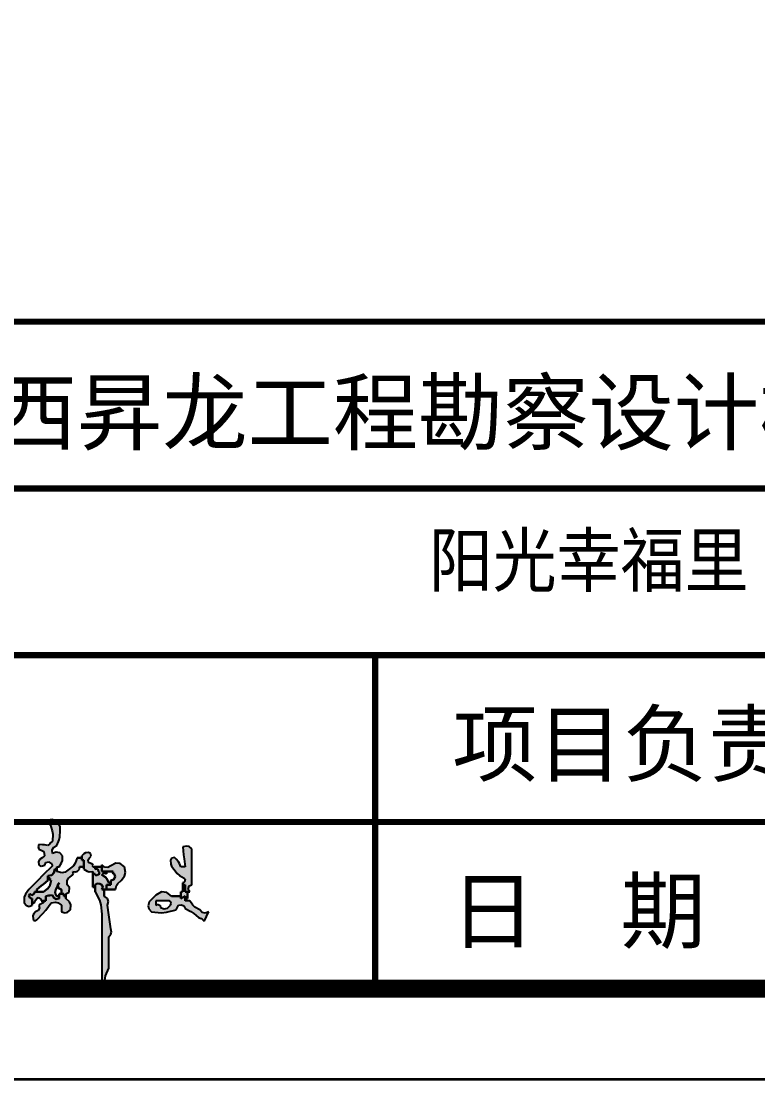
# Model space of a CAD drawing. Header units: millimetres. Extents: x -255 to 9196, y 129 to 426.
# Drawn here: x 1339 to 1379.7, y 129.3 to 187.7 of the extents above; entities that cross this region are included whole.
import ezdxf
from ezdxf.enums import TextEntityAlignment as Align

# ---------------------------------------------------------------- set-up
doc = ezdxf.new("R2010")
doc.units = ezdxf.units.MM
doc.layers.add('不打印', color=7, linetype='Continuous', plot=False)
doc.layers.add('地质-图框', color=7, linetype='Continuous')
doc.styles.add('LZ_PMT_LINE', font='', dxfattribs={"height": 2})
doc.styles.get("Standard").update_dxf_attribs({"font": 'simfang.ttf', "height": 2.5})
doc.styles.get('LZ_PMT_LINE').set_extended_font_data('SimSun')

# ---------------------------------------------------------------- blocks, each defined once
blk = doc.blocks.new('zhengyi')
h = blk.add_hatch(color=256)
h.dxf.hatch_style = 1
h.paths.add_polyline_path([(256.6931, 181.627), (256.7081, 181.638), (256.7147, 181.6434), (256.7166, 181.6509), (256.7133, 181.6588), (256.7264, 181.6573), (256.735, 181.6602), (256.7446, 181.6692), (256.7446, 181.6734), (256.7446, 181.6755), (256.7446, 181.6797), (256.7654, 181.6797), (256.7654, 181.7109), (256.7613, 181.7109), (256.7592, 181.7109), (256.755, 181.7109), (256.755, 181.7213), (256.7342, 181.7213), (256.7253, 181.6975), (256.7171, 181.6857), (256.6977, 181.6692), (256.679, 181.6554), (256.6628, 181.6525), (256.6404, 181.6588), (256.6404, 181.6692), (256.63, 181.6692), (256.6264, 181.6519), (256.6161, 181.6415), (256.5987, 181.638), (256.5987, 181.6276), (256.6092, 181.6276), (256.6068, 181.6236), (256.6097, 181.6176), (256.6144, 181.6171), (256.6071, 181.5928), (256.5983, 181.5802), (256.5779, 181.5651), (256.5466, 181.5651), (256.5362, 181.5651), (256.5352, 181.5558), (256.5234, 181.5499), (256.5154, 181.5546), (256.5106, 181.5466), (256.5165, 181.5348), (256.5258, 181.5338), (256.5258, 181.513), (256.5362, 181.513), (256.5387, 181.5219), (256.5409, 181.5264), (256.5466, 181.5338), (256.5547, 181.5386), (256.5665, 181.5326), (256.5675, 181.5234), (256.5883, 181.5234), (256.5883, 181.5317), (256.5883, 181.5359), (256.5883, 181.5442), (256.6007, 181.5469), (256.607, 181.5479), (256.6196, 181.5494), (256.6259, 181.537), (256.6371, 181.5314), (256.6508, 181.5338), (256.6508, 181.5442), (256.6404, 181.5442), (256.633, 181.5545), (256.6316, 181.5633), (256.6352, 181.5755), (256.6414, 181.588), (256.6443, 181.5937), (256.6436, 181.5957), (256.6508, 181.6067), (256.6446, 181.5942), (256.6443, 181.5937), (256.6489, 181.58), (256.6612, 181.5755), (256.6612, 181.5546), (256.6717, 181.5546), (256.6717, 181.5505), (256.6717, 181.5484), (256.6717, 181.5442), (256.6821, 181.5442), (256.6821, 181.5546), (256.6966, 181.563), (256.6993, 181.5846), (256.6873, 181.5963), (256.6871, 181.6149)])
h.paths.add_polyline_path([(256.6664, 181.7317), (256.6531, 181.7455), (256.6375, 181.749), (256.6196, 181.7422), (256.6185, 181.7589), (256.6254, 181.7711), (256.6404, 181.7786), (256.6503, 181.8046), (256.6535, 181.8187), (256.656, 181.8463), (256.6549, 181.8678), (256.6476, 181.881), (256.63, 181.8932), (256.6219, 181.9001), (256.6087, 181.8975), (256.6039, 181.888), (256.6016, 181.884), (256.6045, 181.8781), (256.6092, 181.8776), (256.6189, 181.8476), (256.6211, 181.831), (256.6196, 181.7995), (256.6112, 181.7911), (256.6071, 181.787), (256.5987, 181.7786), (256.5822, 181.7817), (256.5738, 181.7827), (256.5571, 181.7838), (256.553, 181.7734), (256.5573, 181.7625), (256.5675, 181.7578), (256.5804, 181.7507), (256.5831, 181.7317), (256.5727, 181.7213), (256.5602, 181.715), (256.5547, 181.7038), (256.5571, 181.6901), (256.5681, 181.6829), (256.5838, 181.6881), (256.5883, 181.7005), (256.6021, 181.7029), (256.6132, 181.6973), (256.6196, 181.6849), (256.5758, 181.6411), (256.5539, 181.6192), (256.5102, 181.5755), (256.4943, 181.5544), (256.4893, 181.5393), (256.4893, 181.513), (256.4988, 181.5011), (256.5115, 181.4975), (256.5258, 181.5025), (256.5258, 181.5338), (256.5165, 181.5348), (256.5106, 181.5466), (256.5154, 181.5546), (256.5234, 181.5499), (256.5352, 181.5558), (256.5362, 181.5651), (256.5466, 181.5651), (256.5466, 181.5755), (256.5675, 181.5921), (256.5779, 181.6005), (256.5987, 181.6171), (256.5987, 181.6276), (256.5987, 181.638), (256.6161, 181.6415), (256.6264, 181.6519), (256.63, 181.6692), (256.6404, 181.6692), (256.6404, 181.6797), (256.6446, 181.6797), (256.6467, 181.6797), (256.6508, 181.6797), (256.6621, 181.6982), (256.6657, 181.71)])
h.paths.add_polyline_path([(256.6985, 181.5185), (256.6821, 181.5338), (256.6821, 181.5442), (256.6717, 181.5442), (256.6717, 181.5484), (256.6717, 181.5505), (256.6717, 181.5546), (256.6508, 181.5546), (256.6508, 181.5442), (256.6508, 181.5338), (256.6371, 181.5314), (256.6259, 181.537), (256.6196, 181.5494), (256.607, 181.5479), (256.6007, 181.5469), (256.5883, 181.5442), (256.5883, 181.5359), (256.5883, 181.5317), (256.5883, 181.5234), (256.5779, 181.5234), (256.5779, 181.513), (256.5689, 181.5105), (256.5644, 181.5083), (256.5571, 181.5025), (256.5595, 181.4888), (256.5539, 181.4776), (256.5414, 181.4713), (256.5323, 181.4618), (256.5294, 181.4531), (256.531, 181.44), (256.5326, 181.4336), (256.5415, 181.4307), (256.5466, 181.4348), (256.5751, 181.4648), (256.5887, 181.4805), (256.6144, 181.513), (256.6331, 181.5171), (256.646, 181.5142), (256.6612, 181.5025), (256.6612, 181.49), (256.6612, 181.4838), (256.6612, 181.4713), (256.6781, 181.468), (256.6896, 181.4709), (256.7029, 181.4817), (256.7042, 181.5041)])
h.paths.add_polyline_path([(256.8718, 181.6241), (256.8647, 181.6325), (256.8488, 181.6432), (256.8542, 181.6498), (256.8617, 181.6517), (256.8696, 181.6484), (256.8696, 181.6588), (256.8488, 181.6588), (256.8488, 181.6797), (256.8175, 181.6797), (256.8175, 181.6692), (256.8249, 181.6705), (256.8314, 181.6661), (256.8331, 181.6588), (256.8373, 181.6537), (256.8343, 181.6448), (256.8279, 181.6432), (256.8239, 181.6409), (256.8181, 181.6438), (256.8175, 181.6484), (256.8071, 181.6484), (256.8071, 181.5859), (256.8175, 181.5859), (256.8175, 181.5963), (256.8242, 181.6017), (256.8299, 181.6031), (256.8383, 181.6015), (256.8485, 181.5968), (256.8529, 181.5859), (256.8488, 181.5755), (256.8696, 181.5755), (256.8696, 181.5963), (256.8779, 181.5963), (256.8821, 181.5963), (256.8904, 181.5963), (256.8904, 181.6067), (256.88, 181.6067)])
h.paths.add_polyline_path([(256.8314, 181.6661), (256.8249, 181.6705), (256.8175, 181.6692), (256.8175, 181.6797), (256.8071, 181.6797), (256.8083, 181.6871), (256.804, 181.6936), (256.7967, 181.6953), (256.7872, 181.7), (256.7845, 181.7133), (256.7915, 181.7213), (256.7984, 181.7293), (256.7958, 181.7426), (256.7863, 181.7474), (256.7726, 181.7445), (256.7655, 181.7409), (256.755, 181.7317), (256.755, 181.7109), (256.7592, 181.7109), (256.7613, 181.7109), (256.7654, 181.7109), (256.7654, 181.6797), (256.7654, 181.6692), (256.78, 181.6601), (256.79, 181.6576), (256.8071, 181.6588), (256.8071, 181.6484), (256.8175, 181.6484), (256.8181, 181.6438), (256.8239, 181.6409), (256.8279, 181.6432), (256.8343, 181.6448), (256.8373, 181.6537), (256.8331, 181.6588)])
h.paths.add_polyline_path([(256.9529, 181.6797), (256.9333, 181.6953), (256.9124, 181.697), (256.8904, 181.6849), (256.8757, 181.6768), (256.8611, 181.6786), (256.8488, 181.6901), (256.8488, 181.6588), (256.9009, 181.6588), (256.8985, 181.6548), (256.9014, 181.6489), (256.9061, 181.6484), (256.9101, 181.635), (256.9036, 181.622), (256.8904, 181.6171), (256.8904, 181.6067), (256.8904, 181.5963), (256.8821, 181.5963), (256.8779, 181.5963), (256.8696, 181.5963), (256.8696, 181.5755), (256.9113, 181.5755), (256.9168, 181.5943), (256.9228, 181.6039), (256.9373, 181.6171), (256.9534, 181.6373), (256.9577, 181.6543)])
h.paths.add_polyline_path([(256.8792, 181.5198), (256.8738, 181.5341), (256.8592, 181.5442), (256.8592, 181.5755), (256.8488, 181.5755), (256.8529, 181.5859), (256.8485, 181.5968), (256.8383, 181.6015), (256.8299, 181.6031), (256.8242, 181.6017), (256.8175, 181.5963), (256.8175, 181.5859), (256.8175, 181.5651), (256.8372, 181.5262), (256.8438, 181.5041), (256.8488, 181.4609), (256.8488, 181.3234), (256.8488, 181.2546), (256.8488, 181.1171), (256.8571, 181.1171), (256.8613, 181.1171), (256.8696, 181.1171), (256.8621, 181.1541), (256.8646, 181.1764), (256.88, 181.2108), (256.88, 181.2692), (256.88, 181.2983), (256.88, 181.3567), (256.8899, 181.3682), (256.8928, 181.3782), (256.8904, 181.3932), (256.8842, 181.4369), (256.8811, 181.4588), (256.8748, 181.5025)])
h.paths.add_polyline_path([(257.2342, 181.5442), (257.2259, 181.54), (257.2217, 181.538), (257.2134, 181.5338), (257.2134, 181.5442), (257.1717, 181.5442), (257.1488, 181.5623), (257.1241, 181.5641), (257.0988, 181.5494), (257.0863, 181.5369), (257.08, 181.5307), (257.0675, 181.5182), (257.0634, 181.4994), (257.0663, 181.4865), (257.078, 181.4713), (257.1239, 181.4678), (257.1481, 181.47), (257.1926, 181.4817), (257.1967, 181.49), (257.1988, 181.4942), (257.203, 181.5025), (257.2168, 181.5049), (257.2279, 181.4994), (257.2342, 181.4869), (257.261, 181.4733), (257.2739, 181.4647), (257.2967, 181.4452), (257.3081, 181.4409), (257.3137, 181.4376), (257.3228, 181.4296), (257.3311, 181.4463), (257.3353, 181.4546), (257.3436, 181.4713), (257.3275, 181.4654), (257.3134, 181.4689), (257.302, 181.4817), (257.2796, 181.493), (257.269, 181.5025), (257.2551, 181.5234), (257.2467, 181.5234), (257.2426, 181.5234), (257.2342, 181.5234)])
h.paths.add_polyline_path([(257.1677, 181.5176), (257.1695, 181.5106), (257.1665, 181.5025), (257.1531, 181.4888), (257.1376, 181.4853), (257.1196, 181.4921), (257.1186, 181.5014), (257.1068, 181.5073), (257.0988, 181.5025), (257.0988, 181.5109), (257.0988, 181.515), (257.0988, 181.5234), (257.1238, 181.5234), (257.1363, 181.5234), (257.1613, 181.5234)], flags=16)
h.paths.add_polyline_path([(257.2655, 181.663), (257.2655, 181.6963), (257.2655, 181.763), (257.2522, 181.7738), (257.2407, 181.7767), (257.2238, 181.7734), (257.2268, 181.7358), (257.2289, 181.717), (257.2342, 181.6797), (257.2259, 181.6797), (257.2217, 181.6797), (257.2134, 181.6797), (257.2078, 181.6955), (257.2034, 181.7033), (257.1926, 181.7161), (257.1845, 181.7231), (257.1712, 181.7204), (257.1665, 181.7109), (257.1673, 181.6931), (257.171, 181.6831), (257.1821, 181.6692), (257.1979, 181.6497), (257.2078, 181.6409), (257.229, 181.6276), (257.2347, 181.6211), (257.2319, 181.6097), (257.2238, 181.6067), (257.2238, 181.5963), (257.2342, 181.5963), (257.2342, 181.5838), (257.2342, 181.5776), (257.2342, 181.5651), (257.2551, 181.5651), (257.2479, 181.5761), (257.2531, 181.5918), (257.2655, 181.5963)])
h.paths.add_polyline_path([(257.2447, 181.5651), (257.2342, 181.5651), (257.2342, 181.5776), (257.2342, 181.5838), (257.2342, 181.5963), (257.2238, 181.5963), (257.2238, 181.5651), (257.2197, 181.5651), (257.2176, 181.5651), (257.2134, 181.5651), (257.2134, 181.5338), (257.2217, 181.538), (257.2259, 181.54), (257.2342, 181.5442), (257.2342, 181.5338), (257.2447, 181.5338)])
for p, q in [((256.6039, 181.888), (256.6016, 181.884)), ((256.6016, 181.884), (256.6045, 181.8781)), ((256.6087, 181.8975), (256.6039, 181.888)), ((256.6045, 181.8781), (256.6092, 181.8776)), ((256.6219, 181.9001), (256.6087, 181.8975)), ((256.6092, 181.8776), (256.6189, 181.8476)), ((256.63, 181.8932), (256.6219, 181.9001)), ((256.6476, 181.881), (256.63, 181.8932)), ((256.6549, 181.8678), (256.6476, 181.881)), ((256.656, 181.8463), (256.6549, 181.8678)), ((256.6189, 181.8476), (256.6211, 181.831)), ((256.6211, 181.831), (256.6196, 181.7995)), ((256.6535, 181.8187), (256.656, 181.8463)), ((256.5571, 181.7838), (256.553, 181.7734)), ((256.553, 181.7734), (256.5573, 181.7625)), ((256.5738, 181.7827), (256.5571, 181.7838)), ((256.5822, 181.7817), (256.5738, 181.7827)), ((256.5987, 181.7786), (256.5822, 181.7817)), ((256.6071, 181.787), (256.5987, 181.7786)), ((256.6112, 181.7911), (256.6071, 181.787)), ((256.6196, 181.7995), (256.6112, 181.7911)), ((256.6185, 181.7589), (256.6254, 181.7711)), ((256.6254, 181.7711), (256.6404, 181.7786)), ((256.6404, 181.7786), (256.6503, 181.8046)), ((256.6503, 181.8046), (256.6535, 181.8187)), ((257.2407, 181.7767), (257.2238, 181.7734)), ((257.2238, 181.7734), (257.2268, 181.7358)), ((257.2522, 181.7738), (257.2407, 181.7767)), ((257.2655, 181.763), (257.2522, 181.7738)), ((256.5573, 181.7625), (256.5675, 181.7578)), ((256.5727, 181.7213), (256.5602, 181.715)), ((256.5675, 181.7578), (256.5804, 181.7507)), ((256.5831, 181.7317), (256.5727, 181.7213)), ((256.5804, 181.7507), (256.5831, 181.7317)), ((256.6196, 181.7422), (256.6185, 181.7589)), ((256.6375, 181.749), (256.6196, 181.7422)), ((256.6531, 181.7455), (256.6375, 181.749)), ((256.6664, 181.7317), (256.6531, 181.7455)), ((256.6657, 181.71), (256.6664, 181.7317)), ((256.7342, 181.7213), (256.7253, 181.6975)), ((256.755, 181.7213), (256.7342, 181.7213)), ((256.7342, 181.7213), (256.755, 181.7213)), ((256.755, 181.7213), (256.7342, 181.7213)), ((256.7655, 181.7409), (256.755, 181.7317)), ((256.755, 181.7317), (256.755, 181.7109)), ((256.755, 181.7109), (256.755, 181.7317)), ((256.755, 181.7317), (256.755, 181.7109)), ((256.755, 181.7109), (256.755, 181.7213)), ((256.755, 181.7213), (256.755, 181.7109)), ((256.755, 181.7109), (256.755, 181.7213)), ((256.7726, 181.7445), (256.7655, 181.7409)), ((256.7863, 181.7474), (256.7726, 181.7445)), ((256.7845, 181.7133), (256.7915, 181.7213)), ((256.7958, 181.7426), (256.7863, 181.7474)), ((256.7915, 181.7213), (256.7984, 181.7293)), ((256.7984, 181.7293), (256.7958, 181.7426)), ((257.1845, 181.7231), (257.1712, 181.7204)), ((257.1926, 181.7161), (257.1845, 181.7231)), ((257.2268, 181.7358), (257.2289, 181.717)), ((257.2655, 181.6963), (257.2655, 181.763)), ((256.5602, 181.715), (256.5547, 181.7038)), ((256.5547, 181.7038), (256.5571, 181.6901)), ((256.5571, 181.6901), (256.5681, 181.6829)), ((256.5681, 181.6829), (256.5838, 181.6881)), ((256.6196, 181.6849), (256.5758, 181.6411)), ((256.5838, 181.6881), (256.5883, 181.7005)), ((256.5883, 181.7005), (256.6021, 181.7029)), ((256.6021, 181.7029), (256.6132, 181.6973)), ((256.6132, 181.6973), (256.6196, 181.6849)), ((256.6404, 181.6692), (256.6404, 181.6797)), ((256.6404, 181.6797), (256.6404, 181.6692)), ((256.6404, 181.6692), (256.6404, 181.6797)), ((256.6404, 181.6797), (256.6446, 181.6797)), ((256.6446, 181.6797), (256.6467, 181.6797)), ((256.6467, 181.6797), (256.6508, 181.6797)), ((256.6508, 181.6797), (256.6621, 181.6982)), ((256.6621, 181.6982), (256.6657, 181.71)), ((256.7171, 181.6857), (256.6977, 181.6692)), ((256.7253, 181.6975), (256.7171, 181.6857)), ((256.7446, 181.6755), (256.7446, 181.6797)), ((256.7446, 181.6797), (256.7654, 181.6797)), ((256.7654, 181.6797), (256.7446, 181.6797)), ((256.7446, 181.6797), (256.7654, 181.6797)), ((256.7446, 181.6734), (256.7446, 181.6755)), ((256.7446, 181.6692), (256.7446, 181.6734)), ((256.755, 181.7109), (256.7592, 181.7109)), ((256.7592, 181.7109), (256.755, 181.7109)), ((256.7592, 181.7109), (256.7613, 181.7109)), ((256.7613, 181.7109), (256.7592, 181.7109)), ((256.7613, 181.7109), (256.7654, 181.7109)), ((256.7654, 181.7109), (256.7613, 181.7109)), ((256.7654, 181.7109), (256.7654, 181.6692)), ((256.7654, 181.6692), (256.7654, 181.7109)), ((256.7654, 181.7109), (256.7654, 181.6692)), ((256.7654, 181.6797), (256.7654, 181.7109)), ((256.7654, 181.7109), (256.7654, 181.6797)), ((256.7654, 181.6797), (256.7654, 181.7109)), ((256.7872, 181.7), (256.7845, 181.7133)), ((256.7967, 181.6953), (256.7872, 181.7)), ((256.804, 181.6936), (256.7967, 181.6953)), ((256.8083, 181.6871), (256.804, 181.6936)), ((256.8071, 181.6797), (256.8083, 181.6871)), ((256.8175, 181.6797), (256.8071, 181.6797)), ((256.8071, 181.6797), (256.8175, 181.6797)), ((256.8175, 181.6797), (256.8071, 181.6797)), ((256.8488, 181.6797), (256.8175, 181.6797)), ((256.8175, 181.6797), (256.8488, 181.6797)), ((256.8488, 181.6797), (256.8175, 181.6797)), ((256.8175, 181.6797), (256.8175, 181.6692)), ((256.8175, 181.6692), (256.8175, 181.6797)), ((256.8175, 181.6797), (256.8175, 181.6692)), ((256.8175, 181.6692), (256.8175, 181.6797)), ((256.8175, 181.6797), (256.8175, 181.6692)), ((256.8175, 181.6692), (256.8175, 181.6797)), ((256.8611, 181.6786), (256.8488, 181.6901)), ((256.8488, 181.6901), (256.8488, 181.6588)), ((256.8488, 181.6588), (256.8488, 181.6901)), ((256.8488, 181.6901), (256.8488, 181.6588)), ((256.8488, 181.6588), (256.8488, 181.6797)), ((256.8488, 181.6797), (256.8488, 181.6588)), ((256.8488, 181.6588), (256.8488, 181.6797)), ((256.8757, 181.6768), (256.8611, 181.6786)), ((256.8904, 181.6849), (256.8757, 181.6768)), ((256.9124, 181.697), (256.8904, 181.6849)), ((256.9333, 181.6953), (256.9124, 181.697)), ((256.9529, 181.6797), (256.9333, 181.6953)), ((256.9577, 181.6543), (256.9529, 181.6797)), ((257.1712, 181.7204), (257.1665, 181.7109)), ((257.1665, 181.7109), (257.1673, 181.6931)), ((257.1673, 181.6931), (257.171, 181.6831)), ((257.171, 181.6831), (257.1821, 181.6692)), ((257.2034, 181.7033), (257.1926, 181.7161)), ((257.2078, 181.6955), (257.2034, 181.7033)), ((257.2134, 181.6797), (257.2078, 181.6955)), ((257.2217, 181.6797), (257.2134, 181.6797)), ((257.2259, 181.6797), (257.2217, 181.6797)), ((257.2342, 181.6797), (257.2259, 181.6797)), ((257.2289, 181.717), (257.2342, 181.6797)), ((257.2655, 181.663), (257.2655, 181.6963)), ((256.5758, 181.6411), (256.5539, 181.6192)), ((256.6161, 181.6415), (256.5987, 181.638)), ((256.5987, 181.638), (256.6161, 181.6415)), ((256.5987, 181.638), (256.5987, 181.6276)), ((256.5987, 181.6276), (256.5987, 181.638)), ((256.5987, 181.638), (256.5987, 181.6276)), ((256.5987, 181.6171), (256.5987, 181.638)), ((256.5987, 181.638), (256.5987, 181.6171)), ((256.5987, 181.6171), (256.5987, 181.638)), ((256.5987, 181.6276), (256.6092, 181.6276)), ((256.6092, 181.6276), (256.5987, 181.6276)), ((256.5987, 181.6276), (256.6092, 181.6276)), ((256.6092, 181.6276), (256.5987, 181.6276)), ((256.5987, 181.6276), (256.6092, 181.6276)), ((256.6092, 181.6276), (256.5987, 181.6276)), ((256.5987, 181.6276), (256.5987, 181.6171)), ((256.5987, 181.6171), (256.5987, 181.6276)), ((256.5987, 181.6276), (256.5987, 181.6171)), ((256.6092, 181.6276), (256.6068, 181.6236)), ((256.6068, 181.6236), (256.6092, 181.6276)), ((256.6068, 181.6236), (256.6097, 181.6176)), ((256.6097, 181.6176), (256.6068, 181.6236)), ((256.6264, 181.6519), (256.6161, 181.6415)), ((256.6161, 181.6415), (256.6264, 181.6519)), ((256.63, 181.6692), (256.6264, 181.6519)), ((256.6264, 181.6519), (256.63, 181.6692)), ((256.6404, 181.6692), (256.63, 181.6692)), ((256.63, 181.6692), (256.6404, 181.6692)), ((256.6404, 181.6692), (256.63, 181.6692)), ((256.63, 181.6692), (256.6404, 181.6692)), ((256.6404, 181.6692), (256.63, 181.6692)), ((256.63, 181.6692), (256.6404, 181.6692)), ((256.6404, 181.6588), (256.6404, 181.6692)), ((256.6404, 181.6692), (256.6404, 181.6588)), ((256.6404, 181.6588), (256.6404, 181.6692)), ((256.6628, 181.6525), (256.6404, 181.6588)), ((256.679, 181.6554), (256.6628, 181.6525)), ((256.6977, 181.6692), (256.679, 181.6554)), ((256.6871, 181.6149), (256.6931, 181.627)), ((256.6931, 181.627), (256.7081, 181.638)), ((256.7081, 181.638), (256.7147, 181.6434)), ((256.7166, 181.6509), (256.7133, 181.6588)), ((256.7133, 181.6588), (256.7264, 181.6573)), ((256.7147, 181.6434), (256.7166, 181.6509)), ((256.7264, 181.6573), (256.735, 181.6602)), ((256.735, 181.6602), (256.7446, 181.6692)), ((256.7654, 181.6692), (256.78, 181.6601)), ((256.78, 181.6601), (256.79, 181.6576)), ((256.79, 181.6576), (256.8071, 181.6588)), ((256.8071, 181.6588), (256.8071, 181.6484)), ((256.8071, 181.6484), (256.8071, 181.6588)), ((256.8071, 181.6588), (256.8071, 181.6484)), ((256.8175, 181.6484), (256.8071, 181.6484)), ((256.8071, 181.6484), (256.8175, 181.6484)), ((256.8175, 181.6484), (256.8071, 181.6484)), ((256.8071, 181.6484), (256.8071, 181.5859)), ((256.8071, 181.5859), (256.8071, 181.6484)), ((256.8071, 181.6484), (256.8071, 181.5859)), ((256.8071, 181.6484), (256.8175, 181.6484)), ((256.8175, 181.6484), (256.8071, 181.6484)), ((256.8071, 181.6484), (256.8175, 181.6484)), ((256.8175, 181.6692), (256.8249, 181.6705)), ((256.8249, 181.6705), (256.8175, 181.6692)), ((256.8181, 181.6438), (256.8175, 181.6484)), ((256.8175, 181.6484), (256.8181, 181.6438)), ((256.8239, 181.6409), (256.8181, 181.6438)), ((256.8181, 181.6438), (256.8239, 181.6409)), ((256.8279, 181.6432), (256.8239, 181.6409)), ((256.8239, 181.6409), (256.8279, 181.6432)), ((256.8249, 181.6705), (256.8314, 181.6661)), ((256.8314, 181.6661), (256.8249, 181.6705)), ((256.8343, 181.6448), (256.8279, 181.6432)), ((256.8279, 181.6432), (256.8343, 181.6448)), ((256.8314, 181.6661), (256.8331, 181.6588)), ((256.8331, 181.6588), (256.8314, 181.6661)), ((256.8331, 181.6588), (256.8373, 181.6537)), ((256.8373, 181.6537), (256.8331, 181.6588)), ((256.8373, 181.6537), (256.8343, 181.6448)), ((256.8343, 181.6448), (256.8373, 181.6537)), ((256.8696, 181.6588), (256.8488, 181.6588)), ((256.8488, 181.6588), (256.8696, 181.6588)), ((256.8696, 181.6588), (256.8488, 181.6588)), ((256.8488, 181.6588), (256.9009, 181.6588)), ((256.9009, 181.6588), (256.8488, 181.6588)), ((256.8488, 181.6588), (256.9009, 181.6588)), ((256.8488, 181.6432), (256.8542, 181.6498)), ((256.8542, 181.6498), (256.8488, 181.6432)), ((256.8647, 181.6325), (256.8488, 181.6432)), ((256.8488, 181.6432), (256.8647, 181.6325)), ((256.8542, 181.6498), (256.8617, 181.6517)), ((256.8617, 181.6517), (256.8542, 181.6498)), ((256.8617, 181.6517), (256.8696, 181.6484)), ((256.8696, 181.6484), (256.8617, 181.6517)), ((256.8718, 181.6241), (256.8647, 181.6325)), ((256.8647, 181.6325), (256.8718, 181.6241)), ((256.8696, 181.6484), (256.8696, 181.6588)), ((256.8696, 181.6588), (256.8696, 181.6484)), ((256.8696, 181.6484), (256.8696, 181.6588)), ((256.9009, 181.6588), (256.8696, 181.6588)), ((256.8696, 181.6588), (256.9009, 181.6588)), ((256.9009, 181.6588), (256.8696, 181.6588)), ((256.8696, 181.6588), (256.8696, 181.6484)), ((256.8696, 181.6484), (256.8696, 181.6588)), ((256.8696, 181.6588), (256.8696, 181.6484)), ((256.88, 181.6067), (256.8718, 181.6241)), ((256.8718, 181.6241), (256.88, 181.6067)), ((256.9009, 181.6588), (256.8985, 181.6548)), ((256.8985, 181.6548), (256.9009, 181.6588)), ((256.8985, 181.6548), (256.9014, 181.6489)), ((256.9014, 181.6489), (256.8985, 181.6548)), ((256.9014, 181.6489), (256.9061, 181.6484)), ((256.9061, 181.6484), (256.9014, 181.6489)), ((256.9101, 181.635), (256.9036, 181.622)), ((256.9036, 181.622), (256.9101, 181.635)), ((256.9061, 181.6484), (256.9101, 181.635)), ((256.9101, 181.635), (256.9061, 181.6484)), ((256.9373, 181.6171), (256.9534, 181.6373)), ((256.9534, 181.6373), (256.9577, 181.6543)), ((257.1821, 181.6692), (257.1979, 181.6497)), ((257.1979, 181.6497), (257.2078, 181.6409)), ((257.2078, 181.6409), (257.229, 181.6276)), ((257.229, 181.6276), (257.2347, 181.6211)), ((257.2655, 181.5963), (257.2655, 181.663)), ((256.5102, 181.5755), (256.4943, 181.5544)), ((256.5539, 181.6192), (256.5102, 181.5755)), ((256.5466, 181.5755), (256.5675, 181.5921)), ((256.5675, 181.5921), (256.5466, 181.5755)), ((256.5466, 181.5651), (256.5466, 181.5755)), ((256.5466, 181.5755), (256.5466, 181.5651)), ((256.5466, 181.5651), (256.5466, 181.5755)), ((256.5466, 181.5755), (256.5466, 181.5651)), ((256.5466, 181.5651), (256.5466, 181.5755)), ((256.5466, 181.5755), (256.5466, 181.5651)), ((256.5675, 181.5921), (256.5779, 181.6005)), ((256.5779, 181.6005), (256.5675, 181.5921)), ((256.5779, 181.6005), (256.5987, 181.6171)), ((256.5987, 181.6171), (256.5779, 181.6005)), ((256.5983, 181.5802), (256.5779, 181.5651)), ((256.5779, 181.5651), (256.5983, 181.5802)), ((256.6071, 181.5928), (256.5983, 181.5802)), ((256.5983, 181.5802), (256.6071, 181.5928)), ((256.6144, 181.6171), (256.6071, 181.5928)), ((256.6071, 181.5928), (256.6144, 181.6171)), ((256.6097, 181.6176), (256.6144, 181.6171)), ((256.6144, 181.6171), (256.6097, 181.6176)), ((256.6316, 181.5633), (256.6352, 181.5755)), ((256.6352, 181.5755), (256.6316, 181.5633)), ((256.6352, 181.5755), (256.6414, 181.588)), ((256.6414, 181.588), (256.6352, 181.5755)), ((256.6414, 181.588), (256.6446, 181.5942)), ((256.6446, 181.5942), (256.6414, 181.588)), ((256.6508, 181.6067), (256.6436, 181.5957)), ((256.6436, 181.5957), (256.6508, 181.6067)), ((256.6436, 181.5957), (256.6489, 181.58)), ((256.6489, 181.58), (256.6436, 181.5957)), ((256.6446, 181.5942), (256.6508, 181.6067)), ((256.6508, 181.6067), (256.6446, 181.5942)), ((256.6489, 181.58), (256.6612, 181.5755)), ((256.6612, 181.5755), (256.6489, 181.58)), ((256.6612, 181.5755), (256.6612, 181.5546)), ((256.6612, 181.5546), (256.6612, 181.5755)), ((256.6612, 181.5755), (256.6612, 181.5546)), ((256.6612, 181.5546), (256.6612, 181.5755)), ((256.6612, 181.5755), (256.6612, 181.5546)), ((256.6612, 181.5546), (256.6612, 181.5755)), ((256.6873, 181.5963), (256.6871, 181.6149)), ((256.6993, 181.5846), (256.6873, 181.5963)), ((256.6966, 181.563), (256.6993, 181.5846)), ((256.8071, 181.5859), (256.8175, 181.5859)), ((256.8175, 181.5859), (256.8071, 181.5859)), ((256.8071, 181.5859), (256.8175, 181.5859)), ((256.8242, 181.6017), (256.8175, 181.5963)), ((256.8175, 181.5963), (256.8242, 181.6017)), ((256.8175, 181.5963), (256.8175, 181.5651)), ((256.8175, 181.5651), (256.8175, 181.5963)), ((256.8175, 181.5963), (256.8175, 181.5651)), ((256.8175, 181.5859), (256.8175, 181.5963)), ((256.8175, 181.5963), (256.8175, 181.5859)), ((256.8175, 181.5859), (256.8175, 181.5963)), ((256.8299, 181.6031), (256.8242, 181.6017)), ((256.8242, 181.6017), (256.8299, 181.6031)), ((256.8383, 181.6015), (256.8299, 181.6031)), ((256.8299, 181.6031), (256.8383, 181.6015)), ((256.8485, 181.5968), (256.8383, 181.6015)), ((256.8383, 181.6015), (256.8485, 181.5968)), ((256.8529, 181.5859), (256.8485, 181.5968)), ((256.8485, 181.5968), (256.8529, 181.5859)), ((256.8488, 181.5755), (256.8529, 181.5859)), ((256.8529, 181.5859), (256.8488, 181.5755)), ((256.8592, 181.5755), (256.8488, 181.5755)), ((256.8488, 181.5755), (256.8592, 181.5755)), ((256.8592, 181.5755), (256.8488, 181.5755)), ((256.8488, 181.5755), (256.8696, 181.5755)), ((256.8696, 181.5755), (256.8488, 181.5755)), ((256.8488, 181.5755), (256.8696, 181.5755)), ((256.8592, 181.5442), (256.8592, 181.5755)), ((256.8592, 181.5755), (256.8592, 181.5442)), ((256.8592, 181.5442), (256.8592, 181.5755)), ((256.8696, 181.5755), (256.8696, 181.5963)), ((256.8696, 181.5963), (256.8696, 181.5755)), ((256.8696, 181.5755), (256.8696, 181.5963)), ((256.8696, 181.5963), (256.8779, 181.5963)), ((256.8779, 181.5963), (256.8696, 181.5963)), ((256.8696, 181.5963), (256.8696, 181.5755)), ((256.8696, 181.5755), (256.8696, 181.5963)), ((256.8696, 181.5963), (256.8696, 181.5755)), ((256.8696, 181.5755), (256.9113, 181.5755)), ((256.9113, 181.5755), (256.8696, 181.5755)), ((256.8696, 181.5755), (256.9113, 181.5755)), ((256.8779, 181.5963), (256.8821, 181.5963)), ((256.8821, 181.5963), (256.8779, 181.5963)), ((256.8904, 181.6067), (256.88, 181.6067)), ((256.88, 181.6067), (256.8904, 181.6067)), ((256.8904, 181.6067), (256.88, 181.6067)), ((256.88, 181.6067), (256.8904, 181.6067)), ((256.8904, 181.6067), (256.88, 181.6067)), ((256.88, 181.6067), (256.8904, 181.6067)), ((256.8821, 181.5963), (256.8904, 181.5963)), ((256.8904, 181.5963), (256.8821, 181.5963)), ((256.9036, 181.622), (256.8904, 181.6171)), ((256.8904, 181.6171), (256.9036, 181.622)), ((256.8904, 181.6171), (256.8904, 181.5963)), ((256.8904, 181.5963), (256.8904, 181.6171)), ((256.8904, 181.6171), (256.8904, 181.5963)), ((256.8904, 181.6067), (256.8904, 181.6171)), ((256.8904, 181.6171), (256.8904, 181.6067)), ((256.8904, 181.6067), (256.8904, 181.6171)), ((256.8904, 181.5963), (256.8904, 181.6067)), ((256.8904, 181.6067), (256.8904, 181.5963)), ((256.8904, 181.5963), (256.8904, 181.6067)), ((256.9113, 181.5755), (256.9168, 181.5943)), ((256.9168, 181.5943), (256.9228, 181.6039)), ((256.9228, 181.6039), (256.9373, 181.6171)), ((257.2319, 181.6097), (257.2238, 181.6067)), ((257.2238, 181.6067), (257.2238, 181.5963)), ((257.2238, 181.5963), (257.2238, 181.6067)), ((257.2238, 181.6067), (257.2238, 181.5963)), ((257.2342, 181.5963), (257.2238, 181.5963)), ((257.2238, 181.5963), (257.2342, 181.5963)), ((257.2342, 181.5963), (257.2238, 181.5963)), ((257.2238, 181.5963), (257.2238, 181.5651)), ((257.2238, 181.5651), (257.2238, 181.5963)), ((257.2238, 181.5963), (257.2238, 181.5651)), ((257.2238, 181.5963), (257.2342, 181.5963)), ((257.2342, 181.5963), (257.2238, 181.5963)), ((257.2238, 181.5963), (257.2342, 181.5963)), ((257.2347, 181.6211), (257.2319, 181.6097)), ((257.2342, 181.5838), (257.2342, 181.5963)), ((257.2342, 181.5963), (257.2342, 181.5838)), ((257.2342, 181.5776), (257.2342, 181.5838)), ((257.2342, 181.5838), (257.2342, 181.5776)), ((257.2342, 181.5651), (257.2342, 181.5776)), ((257.2342, 181.5776), (257.2342, 181.5651)), ((257.2479, 181.5761), (257.2531, 181.5918)), ((257.2551, 181.5651), (257.2479, 181.5761)), ((257.2531, 181.5918), (257.2655, 181.5963)), ((256.4943, 181.5544), (256.4893, 181.5393)), ((256.4893, 181.5393), (256.4893, 181.513)), ((256.5154, 181.5546), (256.5106, 181.5466)), ((256.5106, 181.5466), (256.5154, 181.5546)), ((256.5106, 181.5466), (256.5165, 181.5348)), ((256.5165, 181.5348), (256.5106, 181.5466)), ((256.5234, 181.5499), (256.5154, 181.5546)), ((256.5154, 181.5546), (256.5234, 181.5499)), ((256.5165, 181.5348), (256.5258, 181.5338)), ((256.5258, 181.5338), (256.5165, 181.5348)), ((256.5352, 181.5558), (256.5234, 181.5499)), ((256.5234, 181.5499), (256.5352, 181.5558)), ((256.5258, 181.5338), (256.5258, 181.513)), ((256.5258, 181.513), (256.5258, 181.5338)), ((256.5258, 181.5338), (256.5258, 181.513)), ((256.5258, 181.5025), (256.5258, 181.5338)), ((256.5258, 181.5338), (256.5258, 181.5025)), ((256.5258, 181.5025), (256.5258, 181.5338)), ((256.5362, 181.5651), (256.5352, 181.5558)), ((256.5352, 181.5558), (256.5362, 181.5651)), ((256.5779, 181.5651), (256.5362, 181.5651)), ((256.5362, 181.5651), (256.5779, 181.5651)), ((256.5779, 181.5651), (256.5362, 181.5651)), ((256.5362, 181.5651), (256.5466, 181.5651)), ((256.5466, 181.5651), (256.5362, 181.5651)), ((256.5362, 181.5651), (256.5466, 181.5651)), ((256.5387, 181.5219), (256.5409, 181.5264)), ((256.5409, 181.5264), (256.5466, 181.5338)), ((256.5466, 181.5651), (256.5779, 181.5651)), ((256.5779, 181.5651), (256.5466, 181.5651)), ((256.5466, 181.5651), (256.5779, 181.5651)), ((256.5466, 181.5338), (256.5547, 181.5386)), ((256.5547, 181.5386), (256.5665, 181.5326)), ((256.5665, 181.5326), (256.5675, 181.5234)), ((256.5883, 181.5442), (256.6007, 181.5469)), ((256.6007, 181.5469), (256.5883, 181.5442)), ((256.5883, 181.5359), (256.5883, 181.5442)), ((256.5883, 181.5442), (256.5883, 181.5359)), ((256.5883, 181.5317), (256.5883, 181.5359)), ((256.5883, 181.5359), (256.5883, 181.5317)), ((256.5883, 181.5234), (256.5883, 181.5317)), ((256.5883, 181.5317), (256.5883, 181.5234)), ((256.6007, 181.5469), (256.607, 181.5479)), ((256.607, 181.5479), (256.6007, 181.5469)), ((256.607, 181.5479), (256.6196, 181.5494)), ((256.6196, 181.5494), (256.607, 181.5479)), ((256.6196, 181.5494), (256.6259, 181.537)), ((256.6259, 181.537), (256.6196, 181.5494)), ((256.6259, 181.537), (256.6371, 181.5314)), ((256.6371, 181.5314), (256.6259, 181.537)), ((256.633, 181.5545), (256.6316, 181.5633)), ((256.6316, 181.5633), (256.633, 181.5545)), ((256.6404, 181.5442), (256.633, 181.5545)), ((256.633, 181.5545), (256.6404, 181.5442)), ((256.6371, 181.5314), (256.6508, 181.5338)), ((256.6508, 181.5338), (256.6371, 181.5314)), ((256.6508, 181.5442), (256.6404, 181.5442)), ((256.6404, 181.5442), (256.6508, 181.5442)), ((256.6508, 181.5442), (256.6404, 181.5442)), ((256.6404, 181.5442), (256.6508, 181.5442)), ((256.6508, 181.5442), (256.6404, 181.5442)), ((256.6404, 181.5442), (256.6508, 181.5442)), ((256.6717, 181.5546), (256.6508, 181.5546)), ((256.6508, 181.5546), (256.6717, 181.5546)), ((256.6717, 181.5546), (256.6508, 181.5546)), ((256.6508, 181.5546), (256.6508, 181.5338)), ((256.6508, 181.5338), (256.6508, 181.5546)), ((256.6508, 181.5546), (256.6508, 181.5338)), ((256.6508, 181.5442), (256.6508, 181.5546)), ((256.6508, 181.5546), (256.6508, 181.5442)), ((256.6508, 181.5442), (256.6508, 181.5546)), ((256.6508, 181.5546), (256.6612, 181.5546)), ((256.6612, 181.5546), (256.6508, 181.5546)), ((256.6508, 181.5546), (256.6612, 181.5546)), ((256.6508, 181.5338), (256.6508, 181.5442)), ((256.6508, 181.5442), (256.6508, 181.5338)), ((256.6508, 181.5338), (256.6508, 181.5442)), ((256.6612, 181.5546), (256.6717, 181.5546)), ((256.6717, 181.5546), (256.6612, 181.5546)), ((256.6612, 181.5546), (256.6717, 181.5546)), ((256.6717, 181.5546), (256.6717, 181.5505)), ((256.6717, 181.5505), (256.6717, 181.5546)), ((256.6717, 181.5505), (256.6717, 181.5484)), ((256.6717, 181.5484), (256.6717, 181.5505)), ((256.6717, 181.5484), (256.6717, 181.5442)), ((256.6717, 181.5442), (256.6717, 181.5484)), ((256.6717, 181.5442), (256.6821, 181.5442)), ((256.6821, 181.5442), (256.6717, 181.5442)), ((256.6717, 181.5442), (256.6821, 181.5442)), ((256.6821, 181.5442), (256.6717, 181.5442)), ((256.6717, 181.5442), (256.6821, 181.5442)), ((256.6821, 181.5442), (256.6717, 181.5442)), ((256.6821, 181.5546), (256.6966, 181.563)), ((256.6821, 181.5442), (256.6821, 181.5546)), ((256.6821, 181.5546), (256.6821, 181.5442)), ((256.6821, 181.5442), (256.6821, 181.5546)), ((256.6821, 181.5338), (256.6821, 181.5442)), ((256.6821, 181.5442), (256.6821, 181.5338)), ((256.6821, 181.5338), (256.6821, 181.5442)), ((256.6985, 181.5185), (256.6821, 181.5338)), ((256.8175, 181.5651), (256.8372, 181.5262)), ((256.8372, 181.5262), (256.8438, 181.5041)), ((256.8738, 181.5341), (256.8592, 181.5442)), ((256.8792, 181.5198), (256.8738, 181.5341)), ((257.08, 181.5307), (257.0675, 181.5182)), ((257.0863, 181.5369), (257.08, 181.5307)), ((257.0988, 181.5494), (257.0863, 181.5369)), ((257.1241, 181.5641), (257.0988, 181.5494)), ((257.1488, 181.5623), (257.1241, 181.5641)), ((257.1717, 181.5442), (257.1488, 181.5623)), ((257.2134, 181.5442), (257.1717, 181.5442)), ((257.1717, 181.5442), (257.2134, 181.5442)), ((257.2134, 181.5442), (257.1717, 181.5442)), ((257.2176, 181.5651), (257.2134, 181.5651)), ((257.2134, 181.5651), (257.2134, 181.5338)), ((257.2134, 181.5338), (257.2134, 181.5651)), ((257.2134, 181.5651), (257.2134, 181.5338)), ((257.2134, 181.5338), (257.2134, 181.5442)), ((257.2134, 181.5442), (257.2134, 181.5338)), ((257.2134, 181.5338), (257.2134, 181.5442)), ((257.2217, 181.538), (257.2134, 181.5338)), ((257.2134, 181.5338), (257.2217, 181.538)), ((257.2197, 181.5651), (257.2176, 181.5651)), ((257.2238, 181.5651), (257.2197, 181.5651)), ((257.2259, 181.54), (257.2217, 181.538)), ((257.2217, 181.538), (257.2259, 181.54)), ((257.2342, 181.5442), (257.2259, 181.54)), ((257.2259, 181.54), (257.2342, 181.5442)), ((257.2447, 181.5651), (257.2342, 181.5651)), ((257.2342, 181.5651), (257.2447, 181.5651)), ((257.2447, 181.5651), (257.2342, 181.5651)), ((257.2342, 181.5651), (257.2551, 181.5651)), ((257.2551, 181.5651), (257.2342, 181.5651)), ((257.2342, 181.5651), (257.2551, 181.5651)), ((257.2342, 181.5234), (257.2342, 181.5442)), ((257.2342, 181.5442), (257.2342, 181.5234)), ((257.2342, 181.5234), (257.2342, 181.5442)), ((257.2342, 181.5442), (257.2342, 181.5338)), ((257.2342, 181.5338), (257.2342, 181.5442)), ((257.2342, 181.5442), (257.2342, 181.5338)), ((257.2342, 181.5338), (257.2447, 181.5338)), ((257.2447, 181.5338), (257.2342, 181.5338)), ((257.2342, 181.5338), (257.2447, 181.5338)), ((257.2447, 181.5338), (257.2447, 181.5651)), ((257.2447, 181.5651), (257.2447, 181.5338)), ((257.2447, 181.5338), (257.2447, 181.5651)), ((256.4893, 181.513), (256.4988, 181.5011)), ((256.4988, 181.5011), (256.5115, 181.4975)), ((256.5115, 181.4975), (256.5258, 181.5025)), ((256.5258, 181.513), (256.5362, 181.513)), ((256.5362, 181.513), (256.5258, 181.513)), ((256.5258, 181.513), (256.5362, 181.513)), ((256.5362, 181.513), (256.5387, 181.5219)), ((256.5539, 181.4776), (256.5414, 181.4713)), ((256.5595, 181.4888), (256.5539, 181.4776)), ((256.5644, 181.5083), (256.5571, 181.5025)), ((256.5571, 181.5025), (256.5595, 181.4888)), ((256.5689, 181.5105), (256.5644, 181.5083)), ((256.5675, 181.5234), (256.5883, 181.5234)), ((256.5883, 181.5234), (256.5675, 181.5234)), ((256.5675, 181.5234), (256.5883, 181.5234)), ((256.5779, 181.513), (256.5689, 181.5105)), ((256.5751, 181.4648), (256.5887, 181.4805)), ((256.5883, 181.5234), (256.5779, 181.5234)), ((256.5779, 181.5234), (256.5883, 181.5234)), ((256.5883, 181.5234), (256.5779, 181.5234)), ((256.5779, 181.5234), (256.5779, 181.513)), ((256.5779, 181.513), (256.5779, 181.5234)), ((256.5779, 181.5234), (256.5779, 181.513)), ((256.5887, 181.4805), (256.6144, 181.513)), ((256.6144, 181.513), (256.6331, 181.5171)), ((256.6331, 181.5171), (256.646, 181.5142)), ((256.646, 181.5142), (256.6612, 181.5025)), ((256.6612, 181.5025), (256.6612, 181.49)), ((256.6612, 181.49), (256.6612, 181.4838)), ((256.6612, 181.4838), (256.6612, 181.4713)), ((256.6896, 181.4709), (256.7029, 181.4817)), ((256.7042, 181.5041), (256.6985, 181.5185)), ((256.7029, 181.4817), (256.7042, 181.5041)), ((256.8438, 181.5041), (256.8488, 181.4609)), ((256.8748, 181.5025), (256.8792, 181.5198)), ((256.8811, 181.4588), (256.8748, 181.5025)), ((257.0675, 181.5182), (257.0634, 181.4994)), ((257.0634, 181.4994), (257.0663, 181.4865)), ((257.0663, 181.4865), (257.078, 181.4713)), ((257.1238, 181.5234), (257.0988, 181.5234)), ((257.0988, 181.5234), (257.0988, 181.515)), ((257.0988, 181.515), (257.0988, 181.5109)), ((257.0988, 181.5109), (257.0988, 181.5025)), ((257.0988, 181.5025), (257.1068, 181.5073)), ((257.1068, 181.5073), (257.1186, 181.5014)), ((257.1186, 181.5014), (257.1196, 181.4921)), ((257.1196, 181.4921), (257.1376, 181.4853)), ((257.1363, 181.5234), (257.1238, 181.5234)), ((257.1613, 181.5234), (257.1363, 181.5234)), ((257.1376, 181.4853), (257.1531, 181.4888)), ((257.1481, 181.47), (257.1926, 181.4817)), ((257.1531, 181.4888), (257.1665, 181.5025)), ((257.1677, 181.5176), (257.1613, 181.5234)), ((257.1665, 181.5025), (257.1695, 181.5106)), ((257.1695, 181.5106), (257.1677, 181.5176)), ((257.1926, 181.4817), (257.1967, 181.49)), ((257.1967, 181.49), (257.1988, 181.4942)), ((257.1988, 181.4942), (257.203, 181.5025)), ((257.203, 181.5025), (257.2168, 181.5049)), ((257.2168, 181.5049), (257.2279, 181.4994)), ((257.2279, 181.4994), (257.2342, 181.4869)), ((257.2426, 181.5234), (257.2342, 181.5234)), ((257.2342, 181.4869), (257.261, 181.4733)), ((257.2467, 181.5234), (257.2426, 181.5234)), ((257.2551, 181.5234), (257.2467, 181.5234)), ((257.269, 181.5025), (257.2551, 181.5234)), ((257.2796, 181.493), (257.269, 181.5025)), ((257.302, 181.4817), (257.2796, 181.493)), ((257.3134, 181.4689), (257.302, 181.4817)), ((256.5323, 181.4618), (256.5294, 181.4531)), ((256.5294, 181.4531), (256.531, 181.44)), ((256.531, 181.44), (256.5326, 181.4336)), ((256.5414, 181.4713), (256.5323, 181.4618)), ((256.5326, 181.4336), (256.5415, 181.4307)), ((256.5415, 181.4307), (256.5466, 181.4348)), ((256.5466, 181.4348), (256.5751, 181.4648)), ((256.6612, 181.4713), (256.6781, 181.468)), ((256.6781, 181.468), (256.6896, 181.4709)), ((256.8488, 181.4609), (256.8488, 181.3234)), ((256.8842, 181.4369), (256.8811, 181.4588)), ((256.8904, 181.3932), (256.8842, 181.4369)), ((257.078, 181.4713), (257.1239, 181.4678)), ((257.1239, 181.4678), (257.1481, 181.47)), ((257.261, 181.4733), (257.2739, 181.4647)), ((257.2739, 181.4647), (257.2967, 181.4452)), ((257.2967, 181.4452), (257.3081, 181.4409)), ((257.3081, 181.4409), (257.3137, 181.4376)), ((257.3275, 181.4654), (257.3134, 181.4689)), ((257.3137, 181.4376), (257.3228, 181.4296)), ((257.3228, 181.4296), (257.3311, 181.4463)), ((257.3436, 181.4713), (257.3275, 181.4654)), ((257.3311, 181.4463), (257.3353, 181.4546)), ((257.3353, 181.4546), (257.3436, 181.4713)), ((256.8899, 181.3682), (256.8928, 181.3782)), ((256.8928, 181.3782), (256.8904, 181.3932)), ((256.88, 181.3567), (256.8899, 181.3682)), ((256.88, 181.2983), (256.88, 181.3567)), ((256.8488, 181.3234), (256.8488, 181.2546)), ((256.88, 181.2692), (256.88, 181.2983)), ((256.8488, 181.2546), (256.8488, 181.1171)), ((256.88, 181.2108), (256.88, 181.2692)), ((256.8646, 181.1764), (256.88, 181.2108)), ((256.8621, 181.1541), (256.8646, 181.1764)), ((256.8696, 181.1171), (256.8621, 181.1541)), ((256.8488, 181.1171), (256.8571, 181.1171)), ((256.8571, 181.1171), (256.8613, 181.1171)), ((256.8613, 181.1171), (256.8696, 181.1171))]:
    blk.add_line(p, q)

msp = doc.modelspace()

# ---------------------------------------------------------------- linework, layer by layer
at = {"const_width": 0.345}
for points in [[(1266.631, 171.112), (1450.49, 171.112), (1450.49, 134.34), (1266.631, 134.34), (1266.631, 171.112)], [(1266.631, 171.112), (1450.49, 171.112), (1450.49, 134.34), (1266.631, 134.34), (1266.631, 171.112)], [(1266.631, 161.919), (1450.49, 161.919)], [(1266.631, 152.726), (1450.49, 152.726)], [(1358.56, 152.726), (1358.56, 134.34)], [(1266.631, 143.533), (1450.49, 143.533)], [(1289.613, 143.533), (1450.49, 143.533)]]:
    msp.add_lwpolyline(points, dxfattribs=at)
at = {"layer": '不打印', "linetype": 'Continuous', "const_width": 0.15}
msp.add_lwpolyline([(1035.49, 129.34), (1455.49, 129.34), (1455.49, 426.34), (1035.49, 426.34), (1035.49, 129.34)], dxfattribs=at)
at = {"layer": '地质-图框', "linetype": 'Continuous', "const_width": 1}
msp.add_lwpolyline([(1040.49, 134.34), (1450.49, 134.34), (1450.49, 421.34), (1040.49, 421.34), (1040.49, 134.34), (1450.49, 134.34)], dxfattribs=at)

# ---------------------------------------------------------------- block references
at = {"linetype": 'Continuous', "xscale": 11.90925452421711, "yscale": 11.90925452421711, "zscale": 11.90925452421711}
msp.add_blockref('zhengyi', (-1715.39, -2022.617), dxfattribs=at)

# ---------------------------------------------------------------- texts
at = {"style": 'LZ_PMT_LINE'}
msp.add_text('广西昇龙工程勘察设计检测有限公司', height=3.44736, dxfattribs=at).set_placement((1370.328, 164.392), align=Align.CENTER)
at = {"width": 0.9}
msp.add_text('阳光幸福里', height=2.8728, dxfattribs=at).set_placement((1370.332, 156.529), align=Align.CENTER)
for s, p in [('项目负责人', (1362.814, 146.112)), ('日  期', (1362.697, 136.919))]:
    msp.add_text(s, height=3.4474).set_placement(p)

doc.saveas('drawing.dxf')
